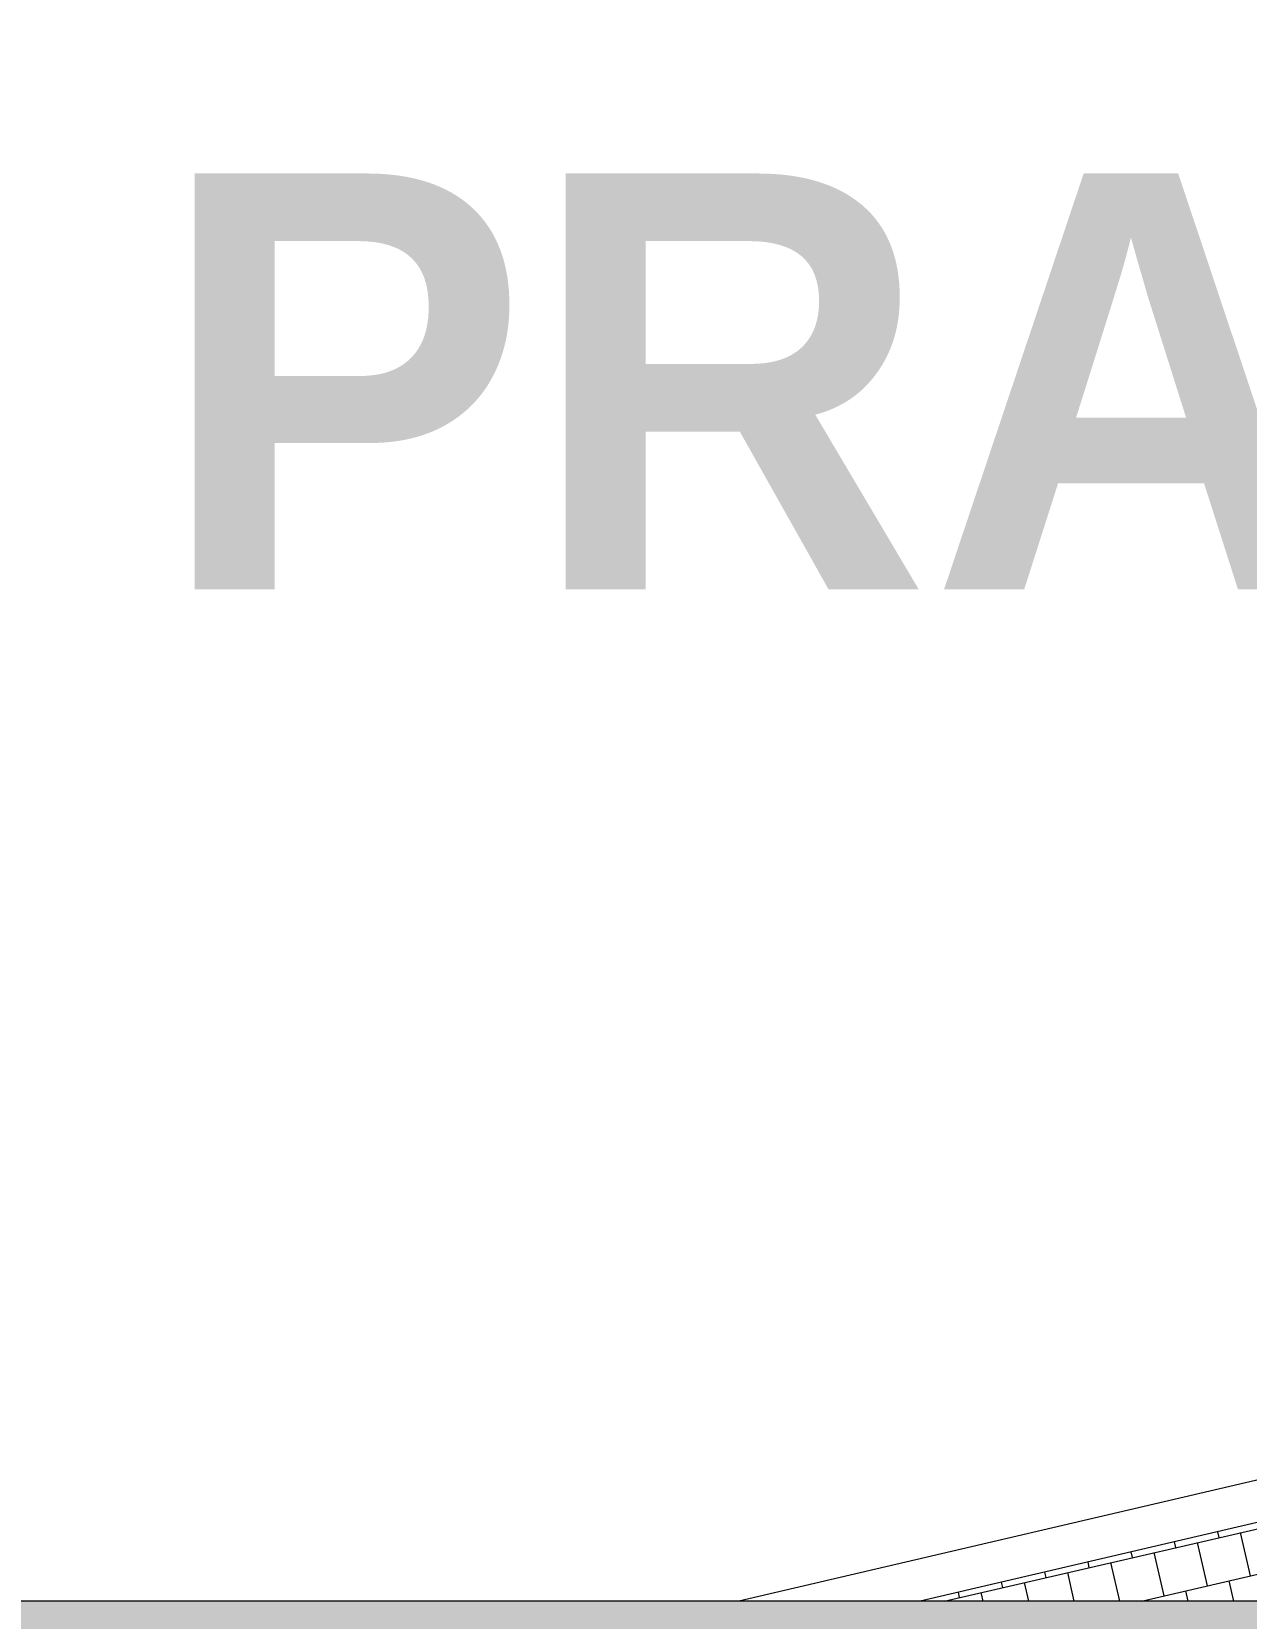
# Model space of a CAD drawing. Header units: metres. Extents: x 149 to 429, y -3 to 162.
# Drawn here: x 349.1 to 353.48, y 99.83 to 105.55 of the extents above; entities that cross this region are included whole.
import ezdxf

# ---------------------------------------------------------------- set-up
doc = ezdxf.new("R2010")
doc.units = ezdxf.units.M
doc.layers.add('1053_ARQ_BASE_MATADOURO_dwg', color=7, linetype='Continuous', lineweight=5, true_color=0x767676)
for name, color, linetype, lineweight in [('A-DETL', 7, 'Continuous', 5), ('A-DETL-GENF', 7, 'Continuous', 5), ('A-VISTA01', 7, 'Continuous', 20), ('A_lay', 7, 'Continuous', 5), ('G-ANNO-TEXT', 7, 'Continuous', 5)]:
    doc.layers.add(name, color=color, linetype=linetype, lineweight=lineweight)
doc.styles.add('Century Gothic_B_3', font='GOTHICB.TTF', dxfattribs={"height": 1.5})

# ---------------------------------------------------------------- blocks, each defined once
blk = doc.blocks.new('1053_ARQ_BASE_MATADOURO_dwg_arq geral tgov-4039641-TÉRREO 1_20 - Dependente 2')
at = {"layer": 'A_lay', "true_color": 0xaaaaaa}
h = blk.add_hatch(dxfattribs=at)
h.set_pattern_fill('FP_4', color=253, style=0, pattern_type=2)
h.set_pattern_definition([(13, (207849.194, 9278514.813), (-0.035992168695, 0.1558992103656), []), (103, (207849.194, 9278514.813), (-0.11394177387784, 0.1379031260181), [0.16, -0.16])])
h.paths.add_polyline_path([(12.134, 15.3661), (17.355, 16.5843), (15.1546, 16.5843), (12.021, 15.8531), (12.0745, 15.6223)])
h.paths.add_polyline_path([(17.0841, 16.7079), (17.8845, 16.7079), (19.3231, 17.0518), (19.3231, 17.5382), (19.2423, 17.5371), (15.6841, 16.7079)])
at = {"layer": 'A-VISTA01', "color": 253, "true_color": 0xaaaaaa, "flags": 128}
for points in [[(19.3231, 17.6882), (19.2296, 17.6882), (15.0304, 16.7079)], [(19.3231, 17.5382), (19.2423, 17.5382), (15.6841, 16.7079)]]:
    blk.add_lwpolyline(points, dxfattribs=at)
blk = doc.blocks.new('1053_ARQ_BASE_MATADOURO_dwg-3625622-TÉRREO 1_20 - Dependente 2')
blk.add_blockref('1053_ARQ_BASE_MATADOURO_dwg_arq geral tgov-4039641-TÉRREO 1_20 - Dependente 2', (130.2098, 83.186))

msp = doc.modelspace()

# ---------------------------------------------------------------- hatches: boundary and pattern name
at = {"layer": 'A-DETL-GENF', "true_color": 0xffff00}
h = msp.add_hatch(color=2, dxfattribs=at)
h.paths.add_polyline_path([(365.8845, 99.7704), (366.9273, 99.7791), (366.9273, 110.2375), (345.3444, 110.2375), (345.3444, 99.7704), (365.7098, 99.7704)])
h.paths.add_polyline_path([(348.6358, 99.8939), (345.729, 99.8939), (345.729, 109.9402), (366.7201, 109.9402), (366.7201, 99.8939), (349.5005, 99.8939)])

# ---------------------------------------------------------------- linework, layer by layer
at = {"layer": 'A-DETL'}
msp.add_line((366.7201, 99.8939), (345.729, 99.8939), dxfattribs=at)

# ---------------------------------------------------------------- block references
at = {"layer": '1053_ARQ_BASE_MATADOURO_dwg', "color": 253, "true_color": 0xaaaaaa}
msp.add_blockref('1053_ARQ_BASE_MATADOURO_dwg-3625622-TÉRREO 1_20 - Dependente 2', (206.405, 0), dxfattribs=at)

# ---------------------------------------------------------------- next in the draw order: texts
at = {"layer": 'G-ANNO-TEXT', "color": 1, "true_color": 0xff0000, "insert": (349.5491, 105.0419), "char_height": 1.5, "width": 16.113919, "attachment_point": 1, "style": 'Century Gothic_B_3', "bg_fill": 3, "box_fill_scale": 1.25, "bg_fill_color": 256, "bg_fill_true_color": 13158600, "bg_fill_transparency": 0}
msp.add_mtext('PRANCHA 04', dxfattribs=at)

doc.saveas('drawing.dxf')
